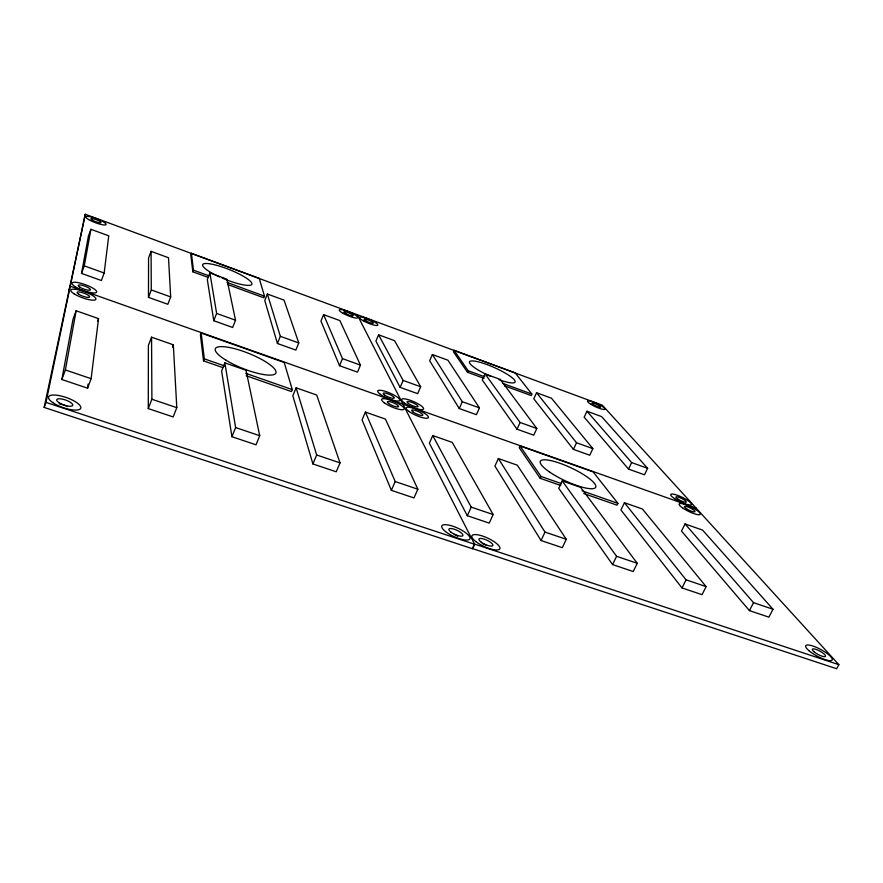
<?xml version="1.0" encoding="UTF-8"?>
<svg xmlns="http://www.w3.org/2000/svg" width="883" height="883" viewBox="0 0 883 883"><rect width="100%" height="100%" fill="white"/><g stroke="black" fill="none" stroke-linecap="round" stroke-linejoin="round"><path stroke-width="1.32" d="M148.278 408.586L148.388 345.441L151.556 337.185L173.322 344.811L176.799 407.659L173.156 416.953L148.278 408.586L151.898 399.237L151.556 337.185M148.476 297.372L148.554 258.068L151.081 251.357L168.51 257.748L170.684 296.92L167.847 304.293L148.476 297.372L151.291 289.955L151.081 251.357M91.126 378.675L98.543 318.608L76.126 310.761L73.035 319.182L61.854 379.513L87.572 388.167L91.126 378.675L65.386 369.966L76.126 310.761M104.161 273.013L108.752 235.827L90.905 229.293L88.421 236.103L81.512 273.41L101.39 280.518L104.161 273.013L84.271 265.871L90.905 229.293M87.572 388.167L88.101 384.083M357.162 314.657L474.613 544.27L472.56 548.762L44.15 407.427L45.993 402.405L85.265 214.26L602.305 405.176L838.85 664.667L836.665 668.74L472.449 548.564L474.513 544.071L838.85 664.667M44.15 407.427L85.265 214.26M68.808 290.198L70.254 286.18L696.102 508.067M81.512 273.41L84.271 265.871M61.854 379.513L65.386 369.966M97.649 321.004L98.543 318.608M227.704 284.569L263.862 297.792L264.503 296.169L259.216 278.355L191.412 253.322L190.805 254.9L192.836 271.809L208.333 277.483M192.836 271.809L193.476 270.165L191.412 253.322M172.417 347.151L173.322 344.811M209.889 272.924L207.317 279.536L213.763 320.717L232.648 327.483L235.529 320.22L226.931 279.183L209.889 272.924L216.622 313.432L213.763 320.717M246.202 375.761L291.456 391.566L292.273 389.602L284.205 362.471L201.169 333.034L200.419 334.944L203.531 360.86L222.924 367.637M203.531 360.86L204.326 358.851L201.169 333.034M224.845 362.858L221.622 370.959L231.92 436.71L256.004 444.811L259.723 435.716L246.015 370.264L224.845 362.858L235.618 427.56L231.92 436.71M267.372 294.017L264.768 300.529L277.428 343.498L295.849 350.087L298.774 342.946L284.039 300.121L267.372 294.017L280.33 336.324L277.428 343.498M323.597 314.635L320.948 321.048L339.525 365.717L357.505 372.14L360.463 365.12L339.889 320.606L323.597 314.635L342.483 358.653L339.525 365.717M296.103 387.814L292.825 395.772L312.902 463.939L336.235 471.787L340.032 462.891L316.688 395.021L296.103 387.814L316.677 454.988L312.902 463.939M378.575 334.8L375.904 341.125L400.131 387.394L417.67 393.663L420.672 386.754L394.524 340.65L378.575 334.8L403.123 380.452L420.672 386.754M365.396 412.085L362.063 419.9L391.357 490.33L413.972 497.935L417.836 489.215L385.418 419.105L365.396 412.085L395.198 481.555L391.357 490.33M400.131 387.394L403.123 380.452M432.372 354.524L429.668 360.761L459.27 408.553L476.401 414.679L479.436 407.88L447.968 360.253L432.372 354.524L462.306 401.721L479.436 407.88M504.414 385.772L531.169 395.562L531.853 394.061L515.175 372.869L454.072 350.308L453.421 351.776L467.471 372.262L484.027 378.321M432.747 435.562L429.37 443.244L467.317 515.727L489.237 523.1L493.156 514.546L452.228 442.394L432.747 435.562L471.213 507.129L493.156 514.546M467.471 372.262L468.145 370.739L454.072 350.308M459.27 408.553L462.306 401.721M485.01 373.829L482.273 379.977L517.019 429.204L533.751 435.187L536.82 428.498L500.275 379.436L485.01 373.829L520.087 422.482L536.82 428.498M467.317 515.727L471.213 507.129M498.354 458.542L494.921 466.081L541.047 540.528L562.305 547.681L566.279 539.292L517.317 465.186L498.354 458.542L544.999 532.096L566.279 539.292M517.019 429.204L520.087 422.482M536.533 392.736L533.774 398.796L573.42 449.381L589.756 455.231L592.868 448.63L551.478 398.211L536.533 392.736L576.522 442.758L592.868 448.63M583.74 493.531L617.04 505.164L617.912 503.354L593.122 471.875L520.01 445.959L519.204 447.714L540.197 478.321L560.683 485.473M540.197 478.321L541.047 476.478L520.01 445.959M586.974 411.235L584.182 417.206L628.519 469.094L644.48 474.8L647.614 468.31L601.61 416.599L586.974 411.235L631.643 462.571L647.614 468.31M573.42 449.381L576.522 442.758M562.217 480.915L558.751 488.332L612.581 564.579L633.21 571.522L637.239 563.299L580.694 487.394L562.217 480.915L616.588 556.312L637.239 563.299M541.047 540.528L544.999 532.096M628.519 469.094L631.643 462.571M624.436 502.714L620.926 509.999L682.007 587.935L702.04 594.678L706.113 586.61L642.427 509.016L624.436 502.714L686.058 579.822L706.113 586.61M612.581 564.579L616.588 556.312M685.042 523.939L681.499 531.102L749.435 610.617L768.894 617.162L773 609.248L702.57 530.087L685.042 523.939L753.53 602.659L773 609.248M682.007 587.935L686.058 579.822M749.435 610.617L753.53 602.659M45.993 402.405L474.613 544.27M151.898 399.237L176.799 407.659M235.618 427.56L259.723 435.716M316.677 454.988L340.032 462.891M395.198 481.555L417.836 489.215M541.047 476.478L561.544 483.641M582.04 490.805L617.912 503.354M204.326 358.851L225.022 366.081M245.706 373.321L292.273 389.602M151.291 289.955L170.684 296.92M216.622 313.432L235.529 320.22M280.33 336.324L298.774 342.946M342.483 358.653L360.463 365.12M193.476 270.165L208.973 275.838M227.052 282.461L264.503 296.169M468.145 370.739L484.712 376.798M502.548 383.332L531.853 394.061M219.602 276.931A26.501 5.287 21.7 0 1 210.088 263.851A26.501 5.287 21.7 0 1 250.982 281.898A26.501 5.287 21.7 0 1 222.141 278.057M59.271 403.84A8.521 2.671 19.3 0 1 67.307 406.5M454.204 534.403A7.715 2.34 24.7 0 1 457.681 536.224M490.672 376.423A24.901 4.79 23.9 0 1 471.986 360.915A24.901 4.79 23.9 0 1 509.811 375.97A24.901 4.79 23.9 0 1 499.061 379.767M482.228 543.564A7.682 2.307 25 0 1 485.849 545.098M88.576 219.547A10.828 2.097 20.7 0 0 105.695 224.834A10.828 2.097 20.7 0 0 93.609 217.648A10.828 2.097 20.7 0 0 88.576 219.547M380.22 394.215A12.042 2.826 23.2 0 0 399.182 400.915A12.042 2.826 23.2 0 0 386.798 391.875A12.042 2.826 23.2 0 0 380.22 394.215M75.287 286.743A13.124 3.102 20.1 0 0 96.159 292.626A13.124 3.102 20.1 0 0 81.534 283.432A13.124 3.102 20.1 0 0 75.287 286.743M342.968 313.277A10.033 1.954 22.7 0 0 357.747 317.748A10.033 1.954 22.7 0 0 344.845 310.397A10.033 1.954 22.7 0 0 342.968 313.277M79.812 287.152A6.567 1.556 20.1 0 0 90.254 290.11A6.567 1.556 20.1 0 0 82.98 285.518A6.567 1.556 20.1 0 0 79.812 287.152M384.469 394.911A6.015 1.413 23.2 0 0 393.961 398.277A6.015 1.413 23.2 0 0 387.792 393.763A6.015 1.413 23.2 0 0 384.469 394.911M92.273 220.099A5.419 1.049 20.7 0 0 100.839 222.748A5.419 1.049 20.7 0 0 94.823 219.161A5.419 1.049 20.7 0 0 92.273 220.099M345.739 313.531A5.022 0.982 22.7 0 0 353.134 315.772A5.022 0.982 22.7 0 0 346.699 312.096A5.022 0.982 22.7 0 0 345.739 313.531M226.07 360.253A32.616 8.102 21.8 0 0 275.606 373.487A32.616 8.102 21.8 0 0 235.209 348.84A32.616 8.102 21.8 0 0 226.07 360.253M74.139 293.862A13.366 3.223 20.1 0 0 95.408 299.801A13.366 3.223 20.1 0 0 80.519 290.386A13.366 3.223 20.1 0 0 74.139 293.862M445.507 531.555A15.453 4.625 24.7 0 0 469.436 539.414A15.453 4.625 24.7 0 0 452.714 526.158A15.453 4.625 24.7 0 0 445.507 531.555M52.726 402.582A17.053 5.287 19.3 0 0 80.099 409.072A17.053 5.287 19.3 0 0 61.181 396.026A17.053 5.287 19.3 0 0 52.726 402.582M384.293 402.791A12.252 2.925 23.3 0 0 403.575 409.569A12.252 2.925 23.3 0 0 390.926 400.286A12.252 2.925 23.3 0 0 384.293 402.791M58.72 402.516A8.521 2.649 19.3 0 0 72.417 405.794A8.521 2.649 19.3 0 0 63.013 399.271A8.521 2.649 19.3 0 0 58.72 402.516M450.683 531.908A7.726 2.318 24.7 0 0 462.659 535.871A7.726 2.318 24.7 0 0 454.348 529.248A7.726 2.318 24.7 0 0 450.683 531.908M78.753 294.249A6.678 1.611 20.1 0 0 89.404 297.24A6.678 1.611 20.1 0 0 81.998 292.527A6.678 1.611 20.1 0 0 78.753 294.249M388.597 403.476A6.126 1.468 23.3 0 0 398.255 406.875A6.126 1.468 23.3 0 0 391.953 402.24A6.126 1.468 23.3 0 0 388.597 403.476M363.266 320.761A9.989 1.943 22.9 0 0 377.858 325.165A9.989 1.943 22.9 0 0 364.9 317.803A9.989 1.943 22.9 0 0 363.266 320.761M674.678 498.718A11.556 2.461 25.9 0 0 691.444 504.646A11.556 2.461 25.9 0 0 677.162 495.197A11.556 2.461 25.9 0 0 674.678 498.718M404.248 402.814A11.987 2.804 23.5 0 0 423.034 409.447A11.987 2.804 23.5 0 0 410.474 400.363A11.987 2.804 23.5 0 0 404.248 402.814M590.44 404.039A9.592 1.755 24.7 0 0 604.8 409.315A9.592 1.755 24.7 0 0 593.442 402.096A9.592 1.755 24.7 0 0 590.44 404.039M408.41 403.487A5.993 1.402 23.5 0 0 417.814 406.809A5.993 1.402 23.5 0 0 411.555 402.273A5.993 1.402 23.5 0 0 408.41 403.487M677.868 499.094A5.773 1.225 25.9 0 0 686.257 502.063A5.773 1.225 25.9 0 0 679.137 497.35A5.773 1.225 25.9 0 0 677.868 499.094M365.959 320.982A4.989 0.971 22.9 0 0 373.266 323.2A4.989 0.971 22.9 0 0 366.809 319.514A4.989 0.971 22.9 0 0 365.959 320.982M593.321 404.58A4.79 0.883 24.7 0 0 600.506 407.229A4.79 0.883 24.7 0 0 594.844 403.619A4.79 0.883 24.7 0 0 593.321 404.58M549.425 471.919A30.585 7.097 25.1 0 0 595.285 487.791A30.585 7.097 25.1 0 0 559.347 463.056A30.585 7.097 25.1 0 0 549.425 471.919M408.818 411.357A12.185 2.903 23.6 0 0 427.902 418.067A12.185 2.903 23.6 0 0 415.087 408.752A12.185 2.903 23.6 0 0 408.818 411.357M809.148 650.826A15.033 3.775 28.3 0 0 831.698 660.396A15.033 3.775 28.3 0 0 815.991 647.206A15.033 3.775 28.3 0 0 809.148 650.826M475.794 541.544A15.386 4.558 25 0 0 499.425 549.303A15.386 4.558 25 0 0 482.449 536.014A15.386 4.558 25 0 0 475.794 541.544M683.254 508.365A11.766 2.528 26 0 0 700.263 514.347A11.766 2.528 26 0 0 685.672 504.668A11.766 2.528 26 0 0 683.254 508.365M480.827 541.864A7.693 2.285 25 0 0 492.659 545.771A7.693 2.285 25 0 0 484.204 539.127A7.693 2.285 25 0 0 480.827 541.864M814.005 651.764A7.517 1.887 28.3 0 0 825.296 656.566A7.517 1.887 28.3 0 0 817.47 649.976A7.517 1.887 28.3 0 0 814.005 651.764M413.034 412.008A6.093 1.446 23.6 0 0 422.582 415.385A6.093 1.446 23.6 0 0 416.202 410.727A6.093 1.446 23.6 0 0 413.034 412.008M686.477 508.718A5.883 1.269 26 0 0 694.987 511.721A5.883 1.269 26 0 0 687.714 506.886A5.883 1.269 26 0 0 686.477 508.718"/></g></svg>
